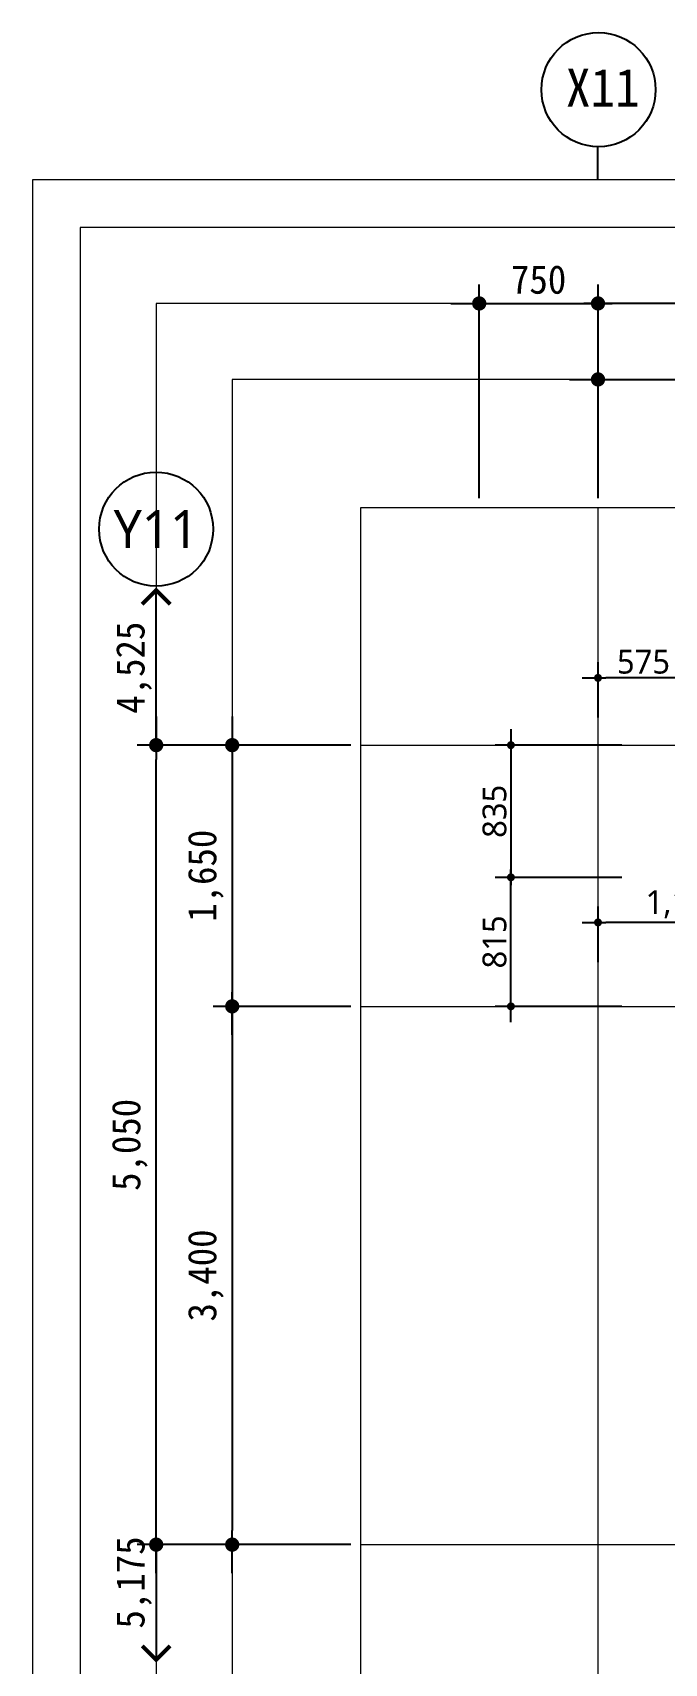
# Model space of a CAD drawing. Header units: millimetres. Extents: x -423835 to -174325, y -1379898 to -1311126.
# Drawn here: x -317757 to -313768, y -1374420 to -1364119 of the extents above; entities that cross this region are included whole.
import ezdxf
from ezdxf.enums import TextEntityAlignment as Align

# ---------------------------------------------------------------- set-up
doc = ezdxf.new("R2010")
doc.units = ezdxf.units.MM
doc.header["$LTSCALE"] = 100
doc.header["$MEASUREMENT"] = 0
doc.header["$PDSIZE"] = -10
doc.linetypes.add('CEN', pattern=[62, 60, -1, 0, -1])
doc.layers.get('0').update_dxf_attribs({"linetype": 'CONTINUOUS'})
doc.layers.get('Defpoints').update_dxf_attribs({"color": 153, "linetype": 'CONTINUOUS'})
for name, color, linetype, lineweight in [('A-AXIS-BUBL', 7, 'CONTINUOUS', 25), ('A-AXIS-LINE', 1, 'CEN', 15), ('A-XXXX-TXT2', 3, 'CONTINUOUS', 25)]:
    doc.layers.add(name, color=color, linetype=linetype, lineweight=lineweight)
doc.layers.add('A-DIMS', color=7, linetype='CONTINUOUS')
doc.layers.add('A-XXXX-NPLT', color=144, linetype='CONTINUOUS', lineweight=0, plot=False)
doc.styles.add('HY울릉도L', font='')
doc.styles.add('돋움체', font='')
doc.styles.add('맑은고딕', font='malgun.ttf')
doc.styles.get('HY울릉도L').set_extended_font_data('HYwulM')
doc.styles.get('돋움체').set_extended_font_data('DotumChe')
doc.dimstyles.new('CDIM', dxfattribs={"dimtxt": 3, "dimasz": 1.5, "dimexe": 2, "dimexo": 1, "dimgap": 1, "dimtad": 1, "dimdec": 0, "dimrnd": 0.5, "dimzin": 0, "dimdsep": 32, "dimlunit": 6, "dimtxsty": 'HY울릉도L', "dimblk1": '_CIDOT', "dimblk2": '_CIDOT', "dimsah": 1, "dimcen": 5.5, "dimclrd": 2, "dimclre": 2, "dimclrt": 7, "dimadec": 0, "dimazin": 0, "dimtfac": 1, "dimtdec": 0, "dimtix": 1, "dimtmove": 2, "dimatfit": 1, "dimldrblk": '_CIDOT', "dimfxl": 1, "dimtolj": 1, "dimtzin": 0, "dimlwd": -1, "dimarcsym": 0})

# ---------------------------------------------------------------- blocks, each defined once
blk = doc.blocks.new('A$C028158C4')
at = {"layer": 'A-AXIS-BUBL', "ltscale": 0.2}
blk.add_line((0, 0), (0, 175.2), dxfattribs=at)
blk.add_circle((2.9, 475.4), 300.3, dxfattribs=at)
blk = doc.blocks.new('_CIDOT')
at = {"color": 0, "linetype": 'ByBlock'}
blk.add_line((2, 0), (-1, 0), dxfattribs=at)
at = {"color": 0, "linetype": 'ByBlock', "const_width": 0.5}
blk.add_lwpolyline([(-0.25, 0, 1), (0.25, 0, 1)], format="xyb", close=True, dxfattribs=at)
blk = doc.blocks.new('*D635')
at = {"layer": 'A-DIMS', "lineweight": -2, "transparency": 16777216}
for p, q in [((-315747, -1368620), (-317097, -1368620)), ((-315747, -1373670), (-317097, -1373670))]:
    blk.add_line(p, q, dxfattribs=at)
at = {"layer": 'A-DIMS', "transparency": 16777216}
blk.add_line((-316977, -1373580), (-316977, -1368710), dxfattribs=at)
at = {"layer": 'Defpoints', "color": 0, "transparency": 16777216}
for p in [(-316977, -1368620), (-315687, -1368620), (-315687, -1373670)]:
    blk.add_point(p, dxfattribs=at)
at = {"layer": 'A-DIMS', "transparency": 16777216, "xscale": 90, "yscale": 90, "zscale": 90}
for p, rotation in [((-316977, -1368620), 90), ((-316977, -1373670), 270)]:
    blk.add_blockref('_CIDOT', p, dxfattribs=dict(at, rotation=rotation))
at = {"layer": 'A-DIMS', "color": 3, "transparency": 16777216, "insert": (-317144, -1371145), "char_height": 180, "attachment_point": 5, "rotation": 90, "style": '돋움체'}
blk.add_mtext('\\A1;5,050', dxfattribs=at)
blk = doc.blocks.new('*D636')
at = {"layer": 'A-DIMS', "lineweight": -2, "transparency": 16777216}
for p, q in [((-315747, -1368620), (-316617, -1368620)), ((-315747, -1370270), (-316617, -1370270))]:
    blk.add_line(p, q, dxfattribs=at)
at = {"layer": 'A-DIMS', "transparency": 16777216}
blk.add_line((-316497, -1368710), (-316497, -1370180), dxfattribs=at)
at = {"layer": 'Defpoints', "color": 0, "transparency": 16777216}
for p in [(-315687, -1368620), (-316497, -1370270), (-315687, -1370270)]:
    blk.add_point(p, dxfattribs=at)
at = {"layer": 'A-DIMS', "transparency": 16777216, "xscale": 90, "yscale": 90, "zscale": 90}
for p, rotation in [((-316497, -1368620), 90), ((-316497, -1370270), 270)]:
    blk.add_blockref('_CIDOT', p, dxfattribs=dict(at, rotation=rotation))
at = {"layer": 'A-DIMS', "color": 3, "transparency": 16777216, "insert": (-316664, -1369445), "char_height": 180, "attachment_point": 5, "rotation": 90, "style": '돋움체'}
blk.add_mtext('\\A1;1,650', dxfattribs=at)
blk = doc.blocks.new('*D637')
at = {"layer": 'A-DIMS', "lineweight": -2, "transparency": 16777216}
for p, q in [((-315747, -1370270), (-316617, -1370270)), ((-315747, -1373670), (-316617, -1373670))]:
    blk.add_line(p, q, dxfattribs=at)
at = {"layer": 'A-DIMS', "transparency": 16777216}
blk.add_line((-316497, -1370360), (-316497, -1373580), dxfattribs=at)
at = {"layer": 'Defpoints', "color": 0, "transparency": 16777216}
for p in [(-315687, -1370270), (-316497, -1373670), (-315687, -1373670)]:
    blk.add_point(p, dxfattribs=at)
at = {"layer": 'A-DIMS', "transparency": 16777216, "xscale": 90, "yscale": 90, "zscale": 90}
for p, rotation in [((-316497, -1370270), 90), ((-316497, -1373670), 270)]:
    blk.add_blockref('_CIDOT', p, dxfattribs=dict(at, rotation=rotation))
at = {"layer": 'A-DIMS', "color": 3, "transparency": 16777216, "insert": (-316664, -1371970), "char_height": 180, "attachment_point": 5, "rotation": 90, "style": '돋움체'}
blk.add_mtext('\\A1;3,400', dxfattribs=at)
blk = doc.blocks.new('*D638')
at = {"layer": 'A-DIMS', "lineweight": -2, "transparency": 16777216}
for p, q in [((-314937, -1367060), (-314937, -1365710)), ((-314187, -1367060), (-314187, -1365710))]:
    blk.add_line(p, q, dxfattribs=at)
at = {"layer": 'A-DIMS', "transparency": 16777216}
blk.add_line((-314847, -1365830), (-314277, -1365830), dxfattribs=at)
at = {"layer": 'Defpoints', "color": 0, "transparency": 16777216}
for p in [(-314187, -1365830), (-314937, -1367120), (-314187, -1367120)]:
    blk.add_point(p, dxfattribs=at)
at = {"layer": 'A-DIMS', "transparency": 16777216, "xscale": 90, "yscale": 90, "zscale": 90, "rotation": 180}
blk.add_blockref('_CIDOT', (-314937, -1365830), dxfattribs=at)
at = {"layer": 'A-DIMS', "transparency": 16777216, "xscale": 90, "yscale": 90, "zscale": 90}
blk.add_blockref('_CIDOT', (-314187, -1365830), dxfattribs=at)
at = {"layer": 'A-DIMS', "color": 3, "transparency": 16777216, "insert": (-314562, -1365680), "char_height": 180, "attachment_point": 5, "style": '돋움체'}
blk.add_mtext('\\A1;750', dxfattribs=at)
blk = doc.blocks.new('*D639')
at = {"layer": 'A-DIMS', "lineweight": -2, "transparency": 16777216}
for p, q in [((-314187, -1367060), (-314187, -1366190)), ((-312362, -1367060), (-312362, -1366190))]:
    blk.add_line(p, q, dxfattribs=at)
at = {"layer": 'A-DIMS', "transparency": 16777216}
blk.add_line((-314097, -1366310), (-312452, -1366310), dxfattribs=at)
at = {"layer": 'Defpoints', "color": 0, "transparency": 16777216}
for p in [(-312362, -1366310), (-314187, -1367120), (-312362, -1367120)]:
    blk.add_point(p, dxfattribs=at)
at = {"layer": 'A-DIMS', "transparency": 16777216, "xscale": 90, "yscale": 90, "zscale": 90, "rotation": 180}
blk.add_blockref('_CIDOT', (-314187, -1366310), dxfattribs=at)
at = {"layer": 'A-DIMS', "transparency": 16777216, "xscale": 90, "yscale": 90, "zscale": 90}
blk.add_blockref('_CIDOT', (-312362, -1366310), dxfattribs=at)
at = {"layer": 'A-DIMS', "color": 3, "transparency": 16777216, "insert": (-313275, -1366143), "char_height": 180, "attachment_point": 5, "style": '돋움체'}
blk.add_mtext('\\A1;1,825', dxfattribs=at)
blk = doc.blocks.new('*D640')
at = {"layer": 'A-DIMS', "lineweight": -2, "transparency": 16777216}
for p, q in [((-314187, -1367060), (-314187, -1365710)), ((-310262, -1367060), (-310262, -1365710))]:
    blk.add_line(p, q, dxfattribs=at)
at = {"layer": 'A-DIMS', "transparency": 16777216}
blk.add_line((-310352, -1365830), (-314097, -1365830), dxfattribs=at)
at = {"layer": 'Defpoints', "color": 0, "transparency": 16777216}
for p in [(-314187, -1365830), (-314187, -1367120), (-310262, -1367120)]:
    blk.add_point(p, dxfattribs=at)
at = {"layer": 'A-DIMS', "transparency": 16777216, "xscale": 90, "yscale": 90, "zscale": 90, "rotation": 180}
blk.add_blockref('_CIDOT', (-314187, -1365830), dxfattribs=at)
at = {"layer": 'A-DIMS', "transparency": 16777216, "xscale": 90, "yscale": 90, "zscale": 90}
blk.add_blockref('_CIDOT', (-310262, -1365830), dxfattribs=at)
at = {"layer": 'A-DIMS', "color": 3, "transparency": 16777216, "insert": (-312225, -1365663), "char_height": 180, "attachment_point": 5, "style": '돋움체'}
blk.add_mtext('\\A1;3,925', dxfattribs=at)
blk = doc.blocks.new('*D840')
at = {"layer": 'A-DIMS', "lineweight": -2, "transparency": 16777216}
for p, q in [((-314187, -1368445), (-314187, -1368095)), ((-313612, -1368445), (-313612, -1368095))]:
    blk.add_line(p, q, dxfattribs=at)
at = {"layer": 'A-DIMS', "transparency": 16777216}
blk.add_line((-313662, -1368195), (-314137, -1368195), dxfattribs=at)
at = {"layer": 'Defpoints', "color": 0, "transparency": 16777216}
for p in [(-314187, -1368195), (-314187, -1368495), (-313612, -1368495)]:
    blk.add_point(p, dxfattribs=at)
at = {"layer": 'A-DIMS', "transparency": 16777216, "xscale": 50, "yscale": 50, "zscale": 50, "rotation": 180}
blk.add_blockref('_CIDOT', (-314187, -1368195), dxfattribs=at)
at = {"layer": 'A-DIMS', "transparency": 16777216, "xscale": 50, "yscale": 50, "zscale": 50}
blk.add_blockref('_CIDOT', (-313612, -1368195), dxfattribs=at)
at = {"layer": 'A-DIMS', "color": 3, "transparency": 16777216, "insert": (-313900, -1368094), "char_height": 150, "attachment_point": 5, "style": '맑은고딕'}
blk.add_mtext('\\A1;575', dxfattribs=at)
blk = doc.blocks.new('*D824')
at = {"layer": 'A-DIMS', "lineweight": -2, "transparency": 16777216}
for p, q in [((-314037, -1368620), (-314837, -1368620)), ((-314037, -1369455), (-314837, -1369455))]:
    blk.add_line(p, q, dxfattribs=at)
at = {"layer": 'A-DIMS', "transparency": 16777216}
blk.add_line((-314737, -1368670), (-314737, -1369405), dxfattribs=at)
at = {"layer": 'Defpoints', "color": 0, "transparency": 16777216}
for p in [(-313987, -1368620), (-314737, -1369455), (-313987, -1369455)]:
    blk.add_point(p, dxfattribs=at)
at = {"layer": 'A-DIMS', "transparency": 16777216, "xscale": 50, "yscale": 50, "zscale": 50}
for p, rotation in [((-314737, -1368620), 90), ((-314737, -1369455), 270)]:
    blk.add_blockref('_CIDOT', p, dxfattribs=dict(at, rotation=rotation))
at = {"layer": 'A-DIMS', "color": 3, "transparency": 16777216, "insert": (-314840, -1369038), "char_height": 150, "attachment_point": 5, "rotation": 90, "style": '맑은고딕'}
blk.add_mtext('\\A1;835', dxfattribs=at)
blk = doc.blocks.new('*D825')
at = {"layer": 'A-DIMS', "lineweight": -2, "transparency": 16777216}
for p, q in [((-314037, -1369455), (-314837, -1369455)), ((-314037, -1370270), (-314837, -1370270))]:
    blk.add_line(p, q, dxfattribs=at)
at = {"layer": 'A-DIMS', "transparency": 16777216}
blk.add_line((-314737, -1370220), (-314737, -1369505), dxfattribs=at)
at = {"layer": 'Defpoints', "color": 0, "transparency": 16777216}
for p in [(-314737, -1369455), (-313987, -1369455), (-313987, -1370270)]:
    blk.add_point(p, dxfattribs=at)
at = {"layer": 'A-DIMS', "transparency": 16777216, "xscale": 50, "yscale": 50, "zscale": 50}
for p, rotation in [((-314737, -1369455), 90), ((-314737, -1370270), 270)]:
    blk.add_blockref('_CIDOT', p, dxfattribs=dict(at, rotation=rotation))
at = {"layer": 'A-DIMS', "color": 3, "transparency": 16777216, "insert": (-314840, -1369863), "char_height": 150, "attachment_point": 5, "rotation": 90, "style": '맑은고딕'}
blk.add_mtext('\\A1;815', dxfattribs=at)
blk = doc.blocks.new('*D827')
at = {"layer": 'A-DIMS', "lineweight": -2, "transparency": 16777216}
for p, q in [((-314187, -1369990), (-314187, -1369640)), ((-313087, -1369990), (-313087, -1369640))]:
    blk.add_line(p, q, dxfattribs=at)
at = {"layer": 'A-DIMS', "transparency": 16777216}
blk.add_line((-313137, -1369740), (-314137, -1369740), dxfattribs=at)
at = {"layer": 'Defpoints', "color": 0, "transparency": 16777216}
for p in [(-314187, -1369740), (-314187, -1370040), (-313087, -1370040)]:
    blk.add_point(p, dxfattribs=at)
at = {"layer": 'A-DIMS', "transparency": 16777216, "xscale": 50, "yscale": 50, "zscale": 50, "rotation": 180}
blk.add_blockref('_CIDOT', (-314187, -1369740), dxfattribs=at)
at = {"layer": 'A-DIMS', "transparency": 16777216, "xscale": 50, "yscale": 50, "zscale": 50}
blk.add_blockref('_CIDOT', (-313087, -1369740), dxfattribs=at)
at = {"layer": 'A-DIMS', "color": 3, "transparency": 16777216, "insert": (-313637, -1369625), "char_height": 150, "attachment_point": 5, "style": '맑은고딕'}
blk.add_mtext('\\A1;1,100', dxfattribs=at)

msp = doc.modelspace()

# ---------------------------------------------------------------- linework, layer by layer
at = {"const_width": 25}
for points in [[(-317065.7, -1367730.1), (-316977.3, -1367641.7), (-316888.9, -1367730.1)], [(-317065.7, -1374310), (-316977.3, -1374398.4), (-316888.9, -1374310)]]:
    msp.add_lwpolyline(points, dxfattribs=at)
at = {"layer": 'A-AXIS-BUBL', "ltscale": 0.2}
msp.add_circle((-316977.3, -1367255.7), 360, dxfattribs=at)
at = {"layer": 'A-AXIS-LINE', "ltscale": 50}
for points in [[(-314187.3, -1367120.1), (-314187.3, -1374920.1)], [(-315687.3, -1368620.1), (-308762.3, -1368620.1)], [(-315687.3, -1370270.1), (-308762.3, -1370270.1)], [(-315687.3, -1373670.1), (-308762.3, -1373670.1)]]:
    msp.add_lwpolyline(points, dxfattribs=at)
at = {"layer": 'A-DIMS'}
for p, q in [((-316977.3, -1368620.1), (-316977.3, -1367641.7)), ((-316977.3, -1373670.1), (-316977.3, -1374398.4))]:
    msp.add_line(p, q, dxfattribs=at)
at = {"layer": 'A-XXXX-NPLT'}
for points in [[(-306692.3, -1365050.1), (-317757.3, -1365050.1), (-317757.3, -1376990.1), (-306692.3, -1376990.1)], [(-306992.3, -1365350.1), (-317457.3, -1365350.1), (-317457.3, -1376690.1), (-306992.3, -1376690.1)], [(-307472.3, -1365830.1), (-316977.3, -1365830.1), (-316977.3, -1376210.1), (-307472.3, -1376210.1)], [(-307952.3, -1366310.1), (-316497.3, -1366310.1), (-316497.3, -1375730.1), (-307952.3, -1375730.1)], [(-308762.3, -1367120.1), (-315687.3, -1367120.1), (-315687.3, -1374920.1), (-308762.3, -1374920.1)]]:
    msp.add_lwpolyline(points, close=True, dxfattribs=at)

# ---------------------------------------------------------------- block references
at = {"xscale": 1.2, "yscale": 1.2, "zscale": 1.2}
msp.add_blockref('A$C028158C4', (-314187.3, -1365050.1), dxfattribs=at)

# ---------------------------------------------------------------- texts
at = {"layer": 'A-DIMS', "color": 3, "char_height": 180, "attachment_point": 5, "rotation": 90, "style": '돋움체'}
for s, insert in [('\\A1;4,525', (-317117.4, -1368130.9)), ('\\A1;5,175', (-317117.4, -1373909.2))]:
    msp.add_mtext(s, dxfattribs=dict(at, insert=insert))
at = {"layer": 'A-XXXX-TXT2', "ltscale": 0.2, "style": '돋움체'}
msp.add_text('X11', height=240.23, dxfattribs=at).set_placement((-314156.6, -1364466.3), align=Align.MIDDLE)
at = {"layer": 'A-XXXX-TXT2', "ltscale": 0.2, "style": '맑은고딕'}
msp.add_text('Y11', height=240, dxfattribs=at).set_placement((-316977.3, -1367255.7), align=Align.MIDDLE_CENTER)

# ---------------------------------------------------------------- dimensions: what is measured, and where the dimension line sits
at = {"layer": 'A-DIMS'}
for base, p1, p2, picture, middle in [((-314187.3, -1365830.1), (-314937.3, -1367120.1), (-314187.3, -1367120.1), '*D638', (-314562.3, -1365679.9)), ((-314187.3, -1365830.1), (-310262.3, -1367120.1), (-314187.3, -1367120.1), '*D640', (-312224.8, -1365662.9)), ((-312362.3, -1366310.1), (-314187.3, -1367120.1), (-312362.3, -1367120.1), '*D639', (-313274.8, -1366142.9))]:
    dim = msp.add_linear_dim(base=base, p1=p1, p2=p2, dimstyle='CDIM', override={"dimscale": 60, "dimtxsty": '돋움체', "dimclrd": 256, "dimclre": 256, "dimclrt": 3}, dxfattribs=at)
    dim.commit()
    dim.dimension.update_dxf_attribs({"geometry": picture, "text_midpoint": middle})
for base, p1, p2, angle, override, picture, middle in [((-314187.3, -1368195.1), (-313612.3, -1368495.1), (-314187.3, -1368495.1), 180, {"dimscale": 50, "dimasz": 1, "dimgap": 0.5, "dimtxsty": '맑은고딕', "dimclrd": 256, "dimclre": 256, "dimclrt": 3}, '*D840', (-313899.8, -1368093.8)), ((-316977.3, -1368620.1), (-315687.3, -1373670.1), (-315687.3, -1368620.1), 90, {"dimscale": 60, "dimtxsty": '돋움체', "dimclrd": 256, "dimclre": 256, "dimclrt": 3}, '*D635', (-317144.4, -1371145.1)), ((-316497.3, -1370270.1), (-315687.3, -1368620.1), (-315687.3, -1370270.1), 90, {"dimscale": 60, "dimtxsty": '돋움체', "dimclrd": 256, "dimclre": 256, "dimclrt": 3}, '*D636', (-316664.4, -1369445.1)), ((-314737.3, -1369455.1), (-313987.3, -1368620.1), (-313987.3, -1369455.1), 270, {"dimscale": 50, "dimasz": 1, "dimgap": 0.5, "dimtxsty": '맑은고딕', "dimclrd": 256, "dimclre": 256, "dimclrt": 3}, '*D824', (-314839.8, -1369037.6)), ((-314737.3, -1369455.1), (-313987.3, -1370270.1), (-313987.3, -1369455.1), 90, {"dimscale": 50, "dimasz": 1, "dimgap": 0.5, "dimtxsty": '맑은고딕', "dimclrd": 256, "dimclre": 256, "dimclrt": 3}, '*D825', (-314840.2, -1369862.6)), ((-314187.3, -1369740.1), (-313087.3, -1370040.1), (-314187.3, -1370040.1), 180, {"dimscale": 50, "dimasz": 1, "dimgap": 0.5, "dimtxsty": '맑은고딕', "dimclrd": 256, "dimclre": 256, "dimclrt": 3}, '*D827', (-313637.3, -1369624.6)), ((-316497.3, -1373670.1), (-315687.3, -1370270.1), (-315687.3, -1373670.1), 90, {"dimscale": 60, "dimtxsty": '돋움체', "dimclrd": 256, "dimclre": 256, "dimclrt": 3}, '*D637', (-316664.4, -1371970.1))]:
    dim = msp.add_linear_dim(base=base, p1=p1, p2=p2, angle=angle, dimstyle='CDIM', override=override, dxfattribs=at)
    dim.commit()
    dim.dimension.update_dxf_attribs({"geometry": picture, "text_midpoint": middle})

doc.saveas('drawing.dxf')
